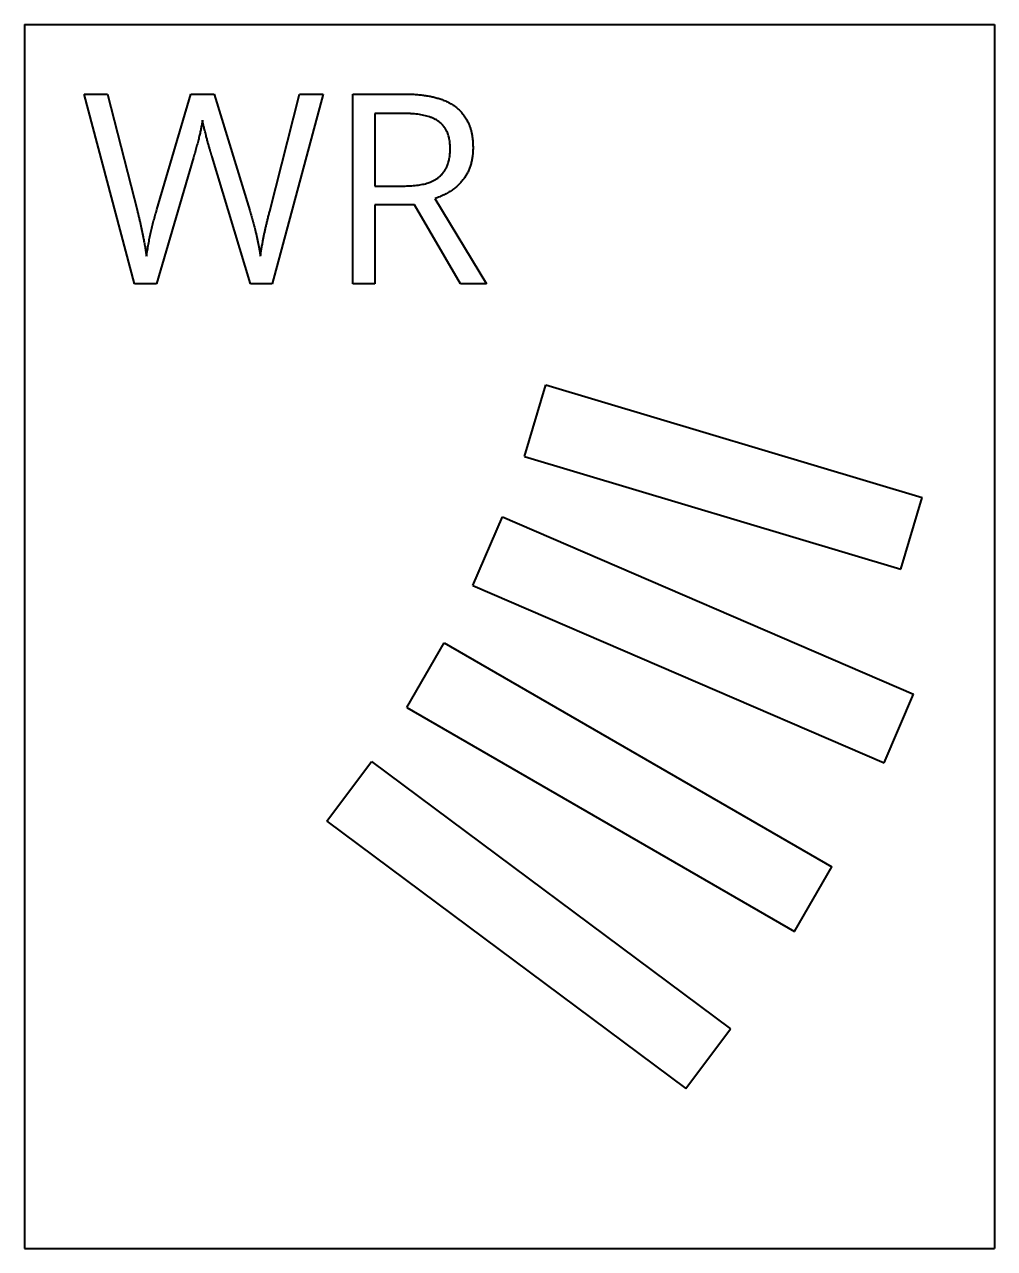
# Model space of a CAD drawing. Header units: inches. Extents: x -6.8 to 6.2, y -8.1 to 8.3.
import ezdxf

# ---------------------------------------------------------------- set-up
doc = ezdxf.new("R2010")
doc.units = ezdxf.units.IN
doc.header["$MEASUREMENT"] = 0
doc.layers.add('ModelSketch_Visible', color=7, linetype='Continuous', lineweight=40)

msp = doc.modelspace()

# ---------------------------------------------------------------- linework, layer by layer
at = {"layer": 'ModelSketch_Visible'}
for p, q in [((-6.798, 8.283), (-6.798, -8.117)), ((-6.798, 8.283), (6.202, 8.283)), ((6.202, 8.283), (6.202, -8.117)), ((-5.323, 4.807), (-6, 7.351)), ((-6, 7.351), (-5.687, 7.351)), ((-5.687, 7.351), (-5.285, 5.78)), ((-5.024, 5.804), (-4.569, 7.351)), ((-4.569, 7.351), (-4.255, 7.351)), ((-4.255, 7.351), (-3.777, 5.79)), ((-3.511, 5.783), (-3.111, 7.351)), ((-2.797, 7.351), (-3.478, 4.807)), ((-3.111, 7.351), (-2.797, 7.351)), ((-2.399, 7.351), (-1.702, 7.351)), ((-2.399, 4.807), (-2.399, 7.351)), ((-2.104, 7.091), (-2.104, 6.119)), ((-1.719, 7.091), (-2.104, 7.091)), ((-4.534, 6.5), (-5.031, 4.807)), ((-3.77, 4.807), (-4.283, 6.51)), ((-2.104, 6.119), (-1.698, 6.119)), ((-1.298, 5.95), (-0.608, 4.807)), ((-1.573, 5.865), (-2.104, 5.865)), ((-2.104, 5.865), (-2.104, 4.807)), ((-0.957, 4.807), (-1.573, 5.865)), ((-5.031, 4.807), (-5.323, 4.807)), ((-3.478, 4.807), (-3.77, 4.807)), ((-2.104, 4.807), (-2.399, 4.807)), ((-0.608, 4.807), (-0.957, 4.807)), ((-0.097, 2.496), (0.19, 3.454)), ((0.19, 3.454), (5.233, 1.944)), ((-0.097, 2.496), (4.946, 0.986)), ((4.946, 0.986), (5.233, 1.944)), ((-0.788, 0.767), (-0.392, 1.685)), ((-0.392, 1.685), (5.117, -0.691)), ((-0.788, 0.767), (4.721, -1.609)), ((-1.675, -0.869), (-1.175, -0.003)), ((-1.175, -0.003), (4.021, -3.003)), ((4.721, -1.609), (5.117, -0.691)), ((-1.675, -0.869), (3.521, -3.869)), ((-2.746, -2.392), (-2.149, -1.59)), ((-2.149, -1.59), (2.664, -5.173)), ((-2.746, -2.392), (2.066, -5.975)), ((3.521, -3.869), (4.021, -3.003)), ((2.066, -5.975), (2.664, -5.173)), ((-6.798, -8.117), (6.202, -8.117))]:
    msp.add_line(p, q, dxfattribs=at)
for points in [[(-1.702, 7.351), (-1.234, 7.351), (-1.01, 7.171)], [(-1.242, 6.98), (-1.39, 7.091), (-1.719, 7.091)], [(-1.01, 7.171), (-0.787, 6.992), (-0.787, 6.632)], [(-4.412, 7.003), (-4.45, 6.773), (-4.534, 6.5)], [(-4.365, 6.796), (-4.41, 6.968), (-4.412, 7.003)], [(-1.093, 6.616), (-1.093, 6.868), (-1.242, 6.98)], [(-4.283, 6.51), (-4.32, 6.624), (-4.365, 6.796)], [(-0.787, 6.632), (-0.787, 6.128), (-1.298, 5.95)], [(-1.239, 6.243), (-1.093, 6.367), (-1.093, 6.616)], [(-1.698, 6.119), (-1.385, 6.119), (-1.239, 6.243)], [(-5.285, 5.78), (-5.202, 5.449), (-5.163, 5.181)], [(-5.163, 5.181), (-5.116, 5.5), (-5.024, 5.804)], [(-3.777, 5.79), (-3.694, 5.52), (-3.636, 5.181)], [(-3.636, 5.181), (-3.603, 5.428), (-3.511, 5.783)]]:
    msp.add_open_spline(points, degree=2, dxfattribs=at)

doc.saveas('drawing.dxf')
